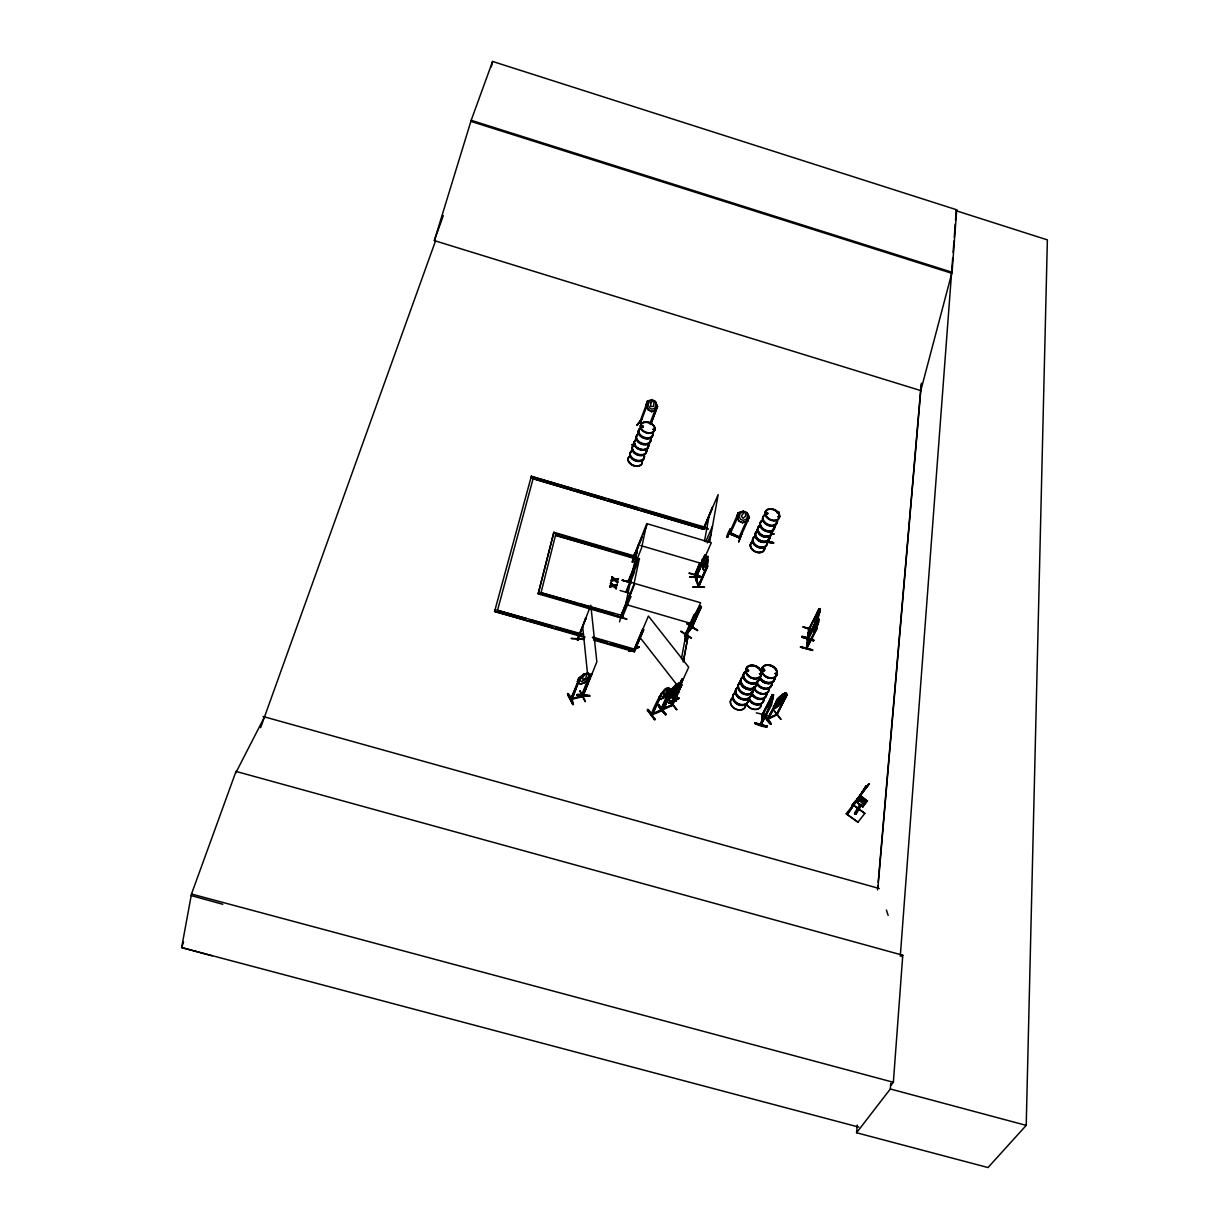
<?xml version="1.0" encoding="UTF-8"?>
<svg xmlns="http://www.w3.org/2000/svg" width="1229" height="1229" viewBox="0 0 1229 1229"><rect width="100%" height="100%" fill="white"/><g stroke="black" fill="none" stroke-linecap="round" stroke-linejoin="round"><path stroke-width="1.5" d="M589.72 696.275C579.735 692.004 566.2 695.998 589.72 696.228L576.893 694.984M589.812 695.384L577.031 694.6M784.394 693.847L781.89 702.158L776.682 706.045L775.56 705.169M785.654 692.941L784.271 697.626L779.032 701.529L777.926 700.638M668.991 703.126C687.81 695.645 675.504 696.566 668.991 703.142L679.022 698.441M778.863 511.955L778.802 514.966M857.227 1125.103L856.567 1132.754L988.008 1167.55L1026.215 1125.38L1047.369 239.885L956.239 210.773L956.715 209.79L492.599 61.45L471.183 120.319L434.359 240.515L435.527 240.884L260.625 727.691M777.112 714.832L767.557 719.411L778.556 698.318M653.229 429.566L654.043 429.397L652.952 429.367M653.72 429.873L653.045 429.274M768.663 717.813C767.526 720.04 768.985 717.383 768.571 717.859M777.419 513.276L777.435 512.478L777.819 513.369M768.478 540.268L767.987 541.789L777.204 520.343M773.686 542.634L767.157 541.236C776.083 542.404 775.499 544.724 766.957 542.05M770.522 533.463L773.809 533.709M777.573 521.234L767.541 541.651L768.14 541.006M768.048 541.62L768.402 540.192M641.984 426.448L642.997 426.048L642.091 426.74M643.228 426.77L642.552 425.68M642.014 426.386L642.045 425.449L641.092 425.91M703.633 560.823L704.14 567.045L705.676 567.183C708.964 545.522 708.488 560.946 706.014 569.703L703.418 569.611M583.207 693.509C583.514 696.336 583.744 692.311 583.268 694.446M648.574 401.514L647.437 401.146L648.328 401.33M577.369 639.095L577.492 640.125L577.86 639.157M577.922 640.155L578.091 638.266M707.873 559.84L707.474 566.4L707.105 565.094L698.364 587.001M704.601 557.398L704.171 556.629L705.016 557.659L695.629 578.413L704.739 556.783M667.362 688.854L666.487 692.48L663.691 694.738L663.752 692.572L666.241 689.361M672.601 705.338L671.218 705.446L672.893 704.678M671.326 705.4L681.665 684.599L679.652 682.771L676.211 684.384L671.372 689.254L661.617 710.439C659.712 709.44 662.984 709.179 660.803 709.64M672.816 704.647L662.661 708.641M692.342 627.589C689.592 629.678 693.909 624.716 691.973 627.62M661.97 709.609L651.293 714.479C650.786 713.665 666.195 679.176 668.822 690.268L664.597 695.675L662.339 696.689L660.987 695.768M661.955 709.701L671.495 689.208L679.652 682.771M676.288 684.492L671.971 690.79L673.308 691.727L678.669 687.764L679.56 682.878L681.772 685.029L672.555 705.415L662.462 709.916L663.491 709.44M686.919 634.41L696.029 613.747L695.107 614.193M687.211 633.565L686.565 633.949M443.331 215.582L434.329 240.607L920.782 390.607L952.045 272.239L956.715 209.79M891.056 1085.268L893.36 1082.288L902.777 955.24L236.014 771.413L191.494 894.021L181.631 947.559L212.11 955.839M856.567 1132.754L890.318 1088.986L890.748 1083.287M900.289 956.208L952.69 258.075M953.12 252.406L953.965 241.053M954.257 237.258L955.256 224.016M955.532 220.237L956.239 210.773M920.782 390.607L921.258 384.877M582.561 696.674L591.625 673.615L582.976 695.184L583.821 694.4M877.521 889.919L877.844 886.109M878.182 882.284L920.751 388.978M877.89 888.121L921.427 383.156M816.747 627.527L817.085 628.649L816.747 627.466M816.179 623.241L814.704 629.263L816.717 626.99L819.067 619.109L816.532 628.541M819.866 611.904L820.265 608.724L818.821 608.801L814.904 621.505L817.3 612.057M813.752 631.783L816.087 622.412L813.936 628.695L813.567 631.875L814.858 631.829M812.538 649.987C775.729 640.77 837.226 656.655 800.755 646.638M817.731 619.324L807.345 639.28M818.622 610.46L820.066 608.831L818.284 618.218L817.976 617.25L807.468 638.235L809.128 629.571M817.377 612.872L815.918 618.863L819.897 611.873L816.071 621.398L814.842 621.336L820.127 608.678C818.575 607.956 819.39 611.243 818.821 608.801M818.437 621.659C817.869 618.31 812.553 635.808 818.56 621.705M819.758 610.229L816.839 616.666L819.881 610.275M772.181 695.629L762.026 715.785L770.168 700.853M817.177 627.804L806.224 648.651L808.206 638.757M807.438 638.097L809.358 628.342M807.238 647.237L806.547 647.883L807.899 639.91M807.591 639.587L808.943 628.326M807.499 639.357L806.7 648.758L817.085 628.649M808.16 638.88L806.7 648.651L807.069 647.929M808.021 638.204L808.375 636.591M801.815 636.622C824.736 645.102 809.435 637.467 801.861 636.576M814.612 630.692L803.029 626.805L814.827 630.277M767.295 726.185L754.99 722.744C753.715 723.989 767.388 728.613 767.311 726.155M768.601 715.939L756.327 712.82M772.426 694.846C773.978 693.709 772.918 701.068 769.907 705.431L770.829 698.825M762.395 715.078L762.979 714.08L761.166 724.864L771.474 704.862L771.182 703.449L760.736 724.741L770.752 705.6M771.474 704.862L773.64 694.831L772.334 694.631L770.813 697.949M583.514 695.215L596.848 661.786L590.796 605.282L577.4 639.91M770.813 697.872L768.279 707.689M768.233 707.827L768.739 704.386M762.088 714.863L762.041 715.693M760.751 724.634L762.994 714.233M761.258 724.68L762.594 714.909L772.857 694.969M761.734 723.251L761.012 723.773M773.517 543.11L766.973 541.559M577.953 640.032L577.645 638.235L577.768 639.372M712.267 507.316L703.756 528.885M693.801 615.145L694.846 615.79L693.801 615.145L684.507 636.007L685.045 635.378M704.632 555.201L705.646 555.831L704.632 555.201L695.445 576.124L697.073 575.756M684.722 636.069L684.783 635.086M695.23 574.957L695.337 574.266M704.017 528.117L703.633 527.21L703.218 528.823L718.182 494.596L709.747 541.59M703.695 528.869L703.864 528.286M686.673 631.414C684.092 653.951 685.152 630.846 687.349 631.598L686.243 637.943M695.983 580.871L697.55 571.854L696.198 580.457M696.643 581.01L697.734 571.424M781.921 698.302L780.814 701.928L778.08 704.156L778.372 702.036L781.844 698.21M859.532 797.513L857.75 798.604L858.518 797.759L856.49 802.184L859.163 796.853L858.856 798.527L860.162 797.652L856.736 802.368L859.87 797.437L858.687 798.927M673.799 700.146L673.262 698.41L673.676 700.392L676.088 701.083L678.116 689.915M683.186 662.001L688.209 635.316L685.859 634.64L681.45 658.821M676.088 701.083L678.408 689.285M683.478 661.371L688.209 635.316M532.679 478.542L703.664 529.3L704.248 526.995L531.281 476.36M704.447 541.451L709.148 515.612M626.744 619.216L614.638 615.514L626.79 619.017M628.987 595.911L620.384 617.066M634.625 571.485L626.36 592.439M636.837 560.992L628.48 581.932L636.929 560.578M641.968 536.827L633.135 558.089L646.7 523.738L641.599 547.934L627.973 581.763M621.367 616.159L621.306 617.695L634.886 583.529L700.576 602.748L685.552 636.345L696.029 613.747M633.058 558.043L633.903 557.413M236.014 771.413L235.691 773.041L264.512 716.891M620.046 590.504L630.6 593.561M630.784 582.853L622.289 580.149L634.41 583.191L620.491 617.204M630.784 596.741L629.678 596.418L630.784 596.741L622.151 617.926C620.845 618.018 624.025 616.359 620.691 616.313M635.301 557.843L555.523 535.352L634.548 558.581L635.224 557.152M619.539 621.874L621.997 612.534M632.228 562.145L634.871 552.927L632.305 562.114M622.719 617.158L621.567 616.482M642.291 536.781L633.78 557.997L634.41 556.906L635.27 557.582L634.103 557.305M622.273 617.957L621.306 617.204M622.796 616.82L621.398 616.835M593.853 640.14L634.302 651.816L634.947 649.281L592.685 637.083M634.302 651.816L634.947 649.281M634.103 583.452L639.372 558.442L625.73 592.209M625.592 604.56L630.892 579.612M633.119 569.135L638.266 544.969M634.548 558.581L634.917 556.845M635.178 556.199L553.864 532.28L538.179 593.837L621.859 618.141L622.519 615.652M768.448 540.975L767.848 540.13M812.323 650.479L800.555 647.099M610.091 585.757L612.902 585.311L610.091 585.757L609.768 586.94L613.317 586.341L616.113 588.783L616.436 587.646L614.193 585.741L616.267 588.077M614.024 586.172L616.774 585.741L617.112 584.574L613.609 585.142L610.782 582.669L613.44 585.572L617.112 584.574M611.412 579.796L614.208 579.351L611.412 579.796L611.09 580.964L614.623 580.38L617.419 582.807L617.741 581.686L615.345 580.211M618.402 578.613L618.079 579.781L618.402 578.613L614.915 579.182L612.103 576.724L611.781 577.845L614.039 579.796M801.784 637.037L813.629 640.586M802.015 636.223L813.721 639.664M612.733 585.741L610.46 583.806L610.782 582.669M700.422 605.974L698.871 610.46L694.877 615.36M707.151 559.226L704.709 564.787C703.126 563.312 706.368 556.169 707.274 559.226M767.034 727.076L754.744 723.543M754.821 723.128L767.126 726.539L754.806 723.051M700.807 576.831L689.116 573.328M700.976 576.355L689.239 573.006M491.247 66.888L492.599 61.45M538.179 593.837L553.864 532.28M698.041 586.033L706.767 567.122M707.136 565.294L707.812 566.277L698.748 586.986L695.645 576.693M696.075 578.367L695.276 577.338M695.675 577.323L695.998 576.585M584.666 637.482L494.58 611.474L531.496 475.684M656.685 406.261L657.561 406.522L650.894 424.128M622.258 580.38L630.861 582.546M771.136 703.695L760.659 724.649M673.984 699.24L673.415 700.361L673.185 699.286M579.704 677.962L572.13 699.209L572.192 697.98L571.193 698.763M589.444 675.535L581.117 696.474L582.623 695.46L582.377 696.259M808.375 637.574L807.484 637.267L817.976 617.25M808.559 629.048L808.897 628.342L807.96 638.174M809.296 629.263L808.405 629.939L818.96 608.847L820.265 608.724M776.206 674.014L775.745 674.03M775.883 674.199L776.067 673.077L775.1 673.431M634.056 649.757C636.115 651.478 634.026 647.483 633.995 649.788L642.69 628.987L643.704 629.694L634.686 650.571L643.704 629.694M635.116 650.433L634.748 648.758M816.532 628.618L818.529 622.289M530.836 478.004L703.664 529.3M759.845 673.538L759.737 674.183M760.352 673.6L760.106 674.644M762.533 669.452C761.427 671.695 766.374 671.218 764.1 669.406M762.979 669.267L762.84 670.204M763.992 670.665L764.238 669.682M764.653 670.665L764.269 670.297M533.109 478.68L497.714 609.645M759.322 673.876L760.275 673.553M495.087 609.599L583.498 634.425M494.58 611.474L584.912 636.837M747.14 670.373L747.109 670.788M747.616 671.111L748.584 670.466L747.247 669.943M748.43 670.742L748.461 671.433M778.833 517.132L778.172 516.702M851.62 808.313L848.271 813.014L858.395 798.573L849.9 810.357M778.817 516.748L777.604 516.764M581.501 695.798L582.654 695.983M555.954 533.616L540.56 594.529M766.066 513.092L767.265 514.152M766.251 513.63L766.281 512.816M767.326 512.923L767.449 513.753A7.604 5.362 24.8 0 0 763.317 519.729A7.604 5.362 24.8 0 0 771.904 525.213A7.604 5.362 24.8 0 0 777.389 520.051M767.664 512.985L767.51 514.244M183.567 942.151L181.631 947.559L858.856 1127.116M636.991 425.311L642.383 418.474L637.16 424.865M640.847 422.315L639.817 421.455L640.632 422.853L639.694 422.407L647.714 400.869M639.71 421.993L641.108 421.87M631.86 444.606L635.116 443.746M648.62 401.391L640.539 422.791L639.541 422.269M669.467 689.899L660.465 710.362C666.487 709.824 647.237 716.415 652.568 714.495L662.078 693.325L665.196 689.346L668.668 687.933L670.727 689.546C669.16 693.893 665.242 697.227 660.895 698.963L658.805 697.381L661.402 693.77L651.8 714.863M672.155 688.67L663.552 709.532L663.921 708.672M649.803 423.836L656.578 406.077M650.709 424.358L657.392 406.753L656.363 406.261M571.316 638.558L583.836 639.433M577.261 639.188L585.818 618.233L577.907 640.048M740.396 537.119C737.277 536.843 727.614 530.175 730.134 534.108L739.489 513.384L738.399 512.723L743.345 511.341L747.032 512.877L749.367 517.286L748.292 516.917L738.844 537.672L740.288 537.396M739.52 536.704L740.396 537.442M748.307 517.225L749.26 517.563M749.383 517.686L747.171 512.723L743.361 511.141L738.107 512.985L736.647 516.288L738.906 521.127L742.685 522.709L747.816 520.804M577.369 640.017L578.244 638.481M742.7 522.509L747.923 520.881M742.685 522.709L738.936 521.05L736.77 516.318M747.171 512.723L747.386 516.887L746.28 519.36L742.977 520.313L740.534 519.299L738.952 516.303L740.058 513.83L743.361 511.141M583.975 638.972L571.331 638.404M744.375 512.278L745.588 512.785L745.573 516.134L743.099 518.346L741.256 516.057L744.405 512.186M611.781 577.845L612.103 576.724M611.09 580.964L614.792 579.95L617.588 582.377M610.46 583.806L612.902 585.311M609.768 586.94L613.486 585.91L616.282 588.353M726.861 537.196C735.864 518.023 724.342 537.81 727.676 537.027M730.533 529.33L727.645 537.012M727.491 537.442L730.733 528.992M738.399 512.723L729.089 533.693L740.073 538.179M614.915 579.182L611.934 577.154M587.969 673.277L583.99 674.014L578.767 678.393L577.4 681.588L578.705 678.27L583.99 674.014L588.061 673.169L590.55 675.627L581.332 696.981L581.839 696.182M578.905 678.377L580.042 677.747L570.84 699.455L570.978 698.256L572.361 698.61M617.419 582.807L617.741 581.686M580.165 678.5L571.931 699.255M616.774 585.741L614.193 585.741M616.113 588.783L616.436 587.646M573.405 704.524L567.475 694.155L572.745 704.678C575.187 699.439 559.671 682.541 573.359 704.432M643.228 534.446L647.453 523.815L711.299 542.726L695.629 578.413M632.858 562.206L634.825 552.927M637.344 552.236L634.825 558.396L634.01 558.166M628.449 580.595L628.05 581.317M579.95 691.144L585.373 701.237M620.922 617.281L629.325 596.464M806.639 647.068L806.577 647.791M816.655 614.946L808.943 629.924M629.094 651.508L639.295 646.823L633.949 649.542M629.263 651.232L639.126 647.268M760.812 723.82L761.627 723.958M703.679 527.302L703.172 528.716M703.602 529.038L712.528 508.207M641.584 425.603L641.63 426.448M705.707 541.743L712.543 526.012M707.274 542.926L711.069 534.185M699.562 563.404L694.738 575.018L700.146 562.559M700.545 562.682L695.138 575.126L695.722 573.467M695.23 577.538L704.309 556.629L706.783 556.676L704.709 558.35M701.191 577.154L689.592 576.969L701.221 576.985M707.412 566.292L698.256 586.955M680.789 631.506L691.312 638.281M655.318 719.226C642.168 705.892 648.789 706.26 654.596 719.887L647.13 710.085L647.867 709.456M687.072 623.625L697.719 630.369L687.088 623.61M730.794 529.008L729.995 529.177M729.965 534.077L730.472 532.879L740.15 537.38M738.291 513L739.397 513.261M694.339 615.898L685.582 635.27L687.917 635.946M684.63 635.562L685.751 635.961L685.137 634.84M686.381 634.072L695.983 612.887L700.484 605.851L701.083 606.849L691.819 628.249L700.96 606.773M651.539 714.909L652.691 714.464L651.739 713.65M652.307 714.11L661.402 693.77M652.676 714.387L652.645 713.373L651.785 713.696M691.266 628.127L701.436 607.111M658.775 704.478C655.687 704.678 665.442 715.846 666.241 714.203M668.668 687.933L670.834 689.976L660.695 710.792L670.635 689.438M738.844 537.672L739.274 536.643M662.708 709.87L662.8 709.179M749.367 517.286L739.95 538.133L729.212 533.709M662.569 709.87L672.678 689.131L671.495 689.208M738.829 541.712L741.84 533.616L738.706 541.989M663.552 709.532L672.678 689.131M668.73 700.284L676.78 709.686L669.267 699.992M668.975 699.869L676.749 709.655M665.626 714.51L658.759 704.494M673.661 699.977L672.54 699.347L675.213 693.77M679.683 683.969C681.941 676.319 684.43 679.468 680.374 684.845M672.678 699.516L673.262 698.41M680.036 683.816L682.264 678.915M673.139 699.316L673.384 698.425M673.2 700.192L676.641 693.002M786.253 694.877L776.313 715.293L787.313 694.508L785.669 692.726L782.381 694.339L779.171 698.241L768.448 719.057M671.218 705.446L688.701 667.193L648.405 616.052L634.302 649.388M671.48 705.784L681.772 685.029M639.372 559.272L627.543 555.938M778.74 511.94L777.281 512.278M767.603 541.605L767.971 540.069M768.417 539.101L773.21 528.869M773.778 534.216L770.537 532.971M816.67 627.742L806.193 648.513M801.892 637.206L813.475 640.847M762.026 714.848L772.334 694.631M763.747 714.018C767.848 724.956 778.264 730.364 763.67 714.08M808.452 629.985L819.344 609.092M818.038 620.292L807.622 640.432L807.576 639.449M818.145 619.447L807.176 640.109M783.011 702.036L775.038 708.365L773.364 706.644L777.465 701.098M785.669 692.726C782.858 694.554 772.58 699.869 777.481 703.956L780.753 702.343M778.51 698.364L767.726 719.334M775.1 703.572L783.334 694.354M776.037 715.278L787.098 694.477L777.005 714.863M780.799 719.38L773.364 709.425M867.474 786.084L868.903 783.749L856.92 799.572L869.195 783.979L865.508 788.557M854.816 801.523L851.666 805.763L859.378 796.361M691.481 637.943L680.974 631.107M846.243 813.782L857.98 822.186L864.847 813.383L853.218 804.918L846.243 813.782L857.98 822.186M700.53 606.051L695.476 614.439M695.03 614.27L698.425 608.432M699.578 609.953L694.139 618.325L693.525 617.357C695.629 619.416 698.272 610.752 699.516 609.999M853.156 805.026L864.847 813.383M857.443 802.89L862.881 806.839L857.443 802.89L862.097 796.868L867.213 801.308L862.097 796.868M859.67 800.862L862.128 797.344L863.787 798.558L862.743 800.263L861.329 802.061L859.67 800.862L862.128 797.344M862.205 804.089L856.06 814.182L854.862 814.197L854.554 813.091L859.824 804.442M861.329 802.061L863.787 798.558M854.862 814.197L861.007 804.104M866.506 800.525L864.048 804.027L866.506 800.525L864.847 799.326L862.389 802.829L864.648 804.473M863.803 801.031L864.847 799.326M858.518 797.452L866.368 786.007L858.518 797.452L859.824 796.407M858.81 797.667L866.061 785.792L863.142 790.677M859.225 797.421L867.228 786.452M634.994 650.049L634.871 648.789M859.071 798.082C854.846 804.288 862.528 792.766 859.839 797.314M857.658 798.789L858.733 797.16M857.95 799.004L859.04 797.391L851.958 805.978L857.75 798.604M849.654 810.679L847.902 812.815L858.103 798.358M901.794 956.623L902.777 955.24M814.105 628.695L818.575 622.258M675.028 688.962L672.632 692.25L672.555 694.4C674.752 694.646 678.147 687.472 674.951 688.854M585.158 674.199L582.715 677.348L582.945 679.775L586.018 677.886L586.463 673.891L585.219 674.322M762.41 669.482L763.885 669.406M763.439 670.681L763.977 669.682M862.881 806.839L867.52 800.801M858.518 798.358L859.056 797.682L859.163 798.758M658.053 705.108L665.534 714.817M691.819 627.374L685.951 634.702L692.219 626.636M652.046 399.625L647.345 401.053L646.085 404.449L648.159 409.749L651.616 411.623L656.132 410.071M651.554 411.684L656.24 410.179M648.159 409.749L646.254 404.418M637.129 424.85L642.337 418.49M651.969 399.579L655.441 401.468L655.671 405.877L654.719 408.412L651.785 409.18L649.588 407.92L648.144 404.633L649.081 402.098L652.031 399.517M776.805 702.788L780 698.917L783.196 697.196L784.839 698.948L783.196 697.196M763.009 714.663L770.66 724.25M766.159 513.492L766.65 512.601L767.848 513.276M584.021 674.076L579.811 680.298L581.594 681.649L587.57 678.454L588.553 675.965L587.908 673.169L590.688 675.566L582.423 696.689L571.116 699.455M817.423 620.829L819.021 619.247L817.623 619.155M673.154 692.879L670.143 696.259L673.538 693.079C673.431 695.752 676.641 693.617 674.306 692.373M772.073 696.428L773.456 694.923M779.509 701.943L781.828 699.455M778.74 702.665L775.699 705.922L779.078 702.85C778.771 705.415 781.721 703.418 779.847 702.143L781.705 700.161M783.18 697.396L780.446 699.624L780.016 698.902M669.16 692.695L664.259 697.427M670.02 692.419L671.848 694.201L675.289 692.572L680.175 687.856M780.676 702.297C792.275 690.79 781.414 703.295 777.481 703.956M783.18 702.112L775.038 708.365M699.086 586.125L695.86 577.876M696.397 577.63L696.09 576.708M697.457 630.661L686.98 623.902M686.105 635.623L684.845 635.255M767.342 718.857L778.479 698.533M631.691 444.867L634.947 444.022M580.119 684.061C584.743 684.031 595.942 672.862 584.113 683.109L580.057 683.954L577.4 681.588M686.443 634.901L692.572 626.882M762.564 669.283L762.994 670.128M747.309 669.605L747.386 670.665M767.342 513.2L766.512 513.492M633.841 557.689L635.163 558.058M634.963 558.335L634.01 558.12M776.313 714.095L776.974 713.772M768.555 718.028L776.313 714.771M767.326 718.996L777.481 714.049M787.159 694.6L786.283 695.015L787.42 694.938M663.552 708.38L663.23 709.102M663.568 708.534L671.71 705.262M670.558 689.638L669.897 690.391M681.511 684.691L680.851 685.444M671.848 694.201L675.305 692.634M659.021 697.411L660.879 699.178L664.351 697.534M634.333 648.943L635.454 649.634M628.756 651.155L638.773 646.746M585.142 701.651L580.011 690.806L585.281 701.559M572.176 698.241L581.471 696.397M590.519 675.627L589.628 676.257M642.844 426.893L641.185 426.033M774.239 524.66L775.545 524.337M780.922 719.272L773.318 709.732M615.514 579.781L618.248 579.351M746.141 671.418A8.173 6.176 26.8 0 1 747.893 670.896L748.169 670.973M748.2 671.372L746.71 670.588M775.914 674.06L775.1 673.569M747.232 669.498L748.446 669.851M813.613 631.752L815.011 631.737M704.171 556.629L706.798 556.537M698.487 585.941L698.64 585.388M703.387 569.749C702.65 550.315 700.822 562.022 703.51 569.734M854.554 813.091L856.06 814.182M766.819 512.601L765.682 513.077L766.835 513.737M672.647 699.393L673.753 699.639M585.926 619.17L585.388 618.202M768.14 707.658L769.262 707.996M747.954 670.973L747.171 670.558M747.908 671.372L746.863 670.834M763.578 670.419L763.762 670.45A8.127 6.13 27.3 0 0 761.903 671.003A8.157 6.145 27.3 0 1 763.624 670.466M770.552 533.294L773.824 534.047M729.688 532.603L730.472 533.371M191.494 894.021L893.36 1082.288M890.318 1088.986L1026.215 1125.38M191.202 895.603L222.802 904.283M263.006 716.461L879.288 888.521M684.614 635.977L685.705 636.284M802.983 627.143L814.673 630.523M808.467 636.822L808.006 637.313M673.968 699.762L676.38 700.453M695.629 573.482L694.708 574.803M695.553 573.605L695.076 574.173M622.289 580.149L631.353 582.776M498.759 610.659L526.304 618.617M529.976 619.677L552.021 626.053M555.692 627.113L581.409 634.533M592.439 637.728L607.126 641.968M610.798 643.028L634.686 649.926M594.099 639.495L634.563 651.17M773.225 696.474L770.168 702.911L773.072 697.58M626.344 604.637L691.282 623.564M620.706 615.13L541.021 592.701L575.326 602.656M578.936 603.716L613.225 613.67M538.41 593.177L622.12 617.496M707.766 528.716L697.934 525.843L707.843 528.777M699.224 526.749L707.919 529.284M640.801 545.584L702.128 563.665M553.634 532.94L611.043 549.824M614.715 550.899L633.089 556.307M533.125 476.898L571.7 488.359M575.372 489.449L604.776 498.175M608.447 499.266L637.836 507.992M641.507 509.083L703.971 527.625M471.183 120.319L952.045 272.239M470.922 121.394L951.553 273.222M763.67 669.114L764.484 669.636M642.475 425.833L641.646 426.033M730.287 533.325L729.411 532.956M648.313 409.626L651.6 411.5M639.817 422.054L640.724 422.576M699.685 607.295L696.428 613.563L699.024 608.109M775.729 673.523L775.453 673.6M763.931 669.298L764.085 669.528A8.142 6.13 27.3 0 0 762.364 670.051A8.157 6.145 27.3 0 1 764.1 669.513M861.099 799.05L862.743 800.263M860.699 799.157L862.374 800.356M863.419 801.124L865.078 802.337M611.95 577.415L614.208 579.351M667.854 696.935L669.759 698.594M667.639 696.92L669.667 698.702C686.95 685.152 676.58 695.629 669.682 698.487M669.943 692.311L671.94 694.093M634.563 650.402L634.026 649.634M763.086 670.496L762.456 669.667M777.573 703.848L776.021 702.235M642.69 628.987L643.351 629.847M681.911 679.084L682.602 679.944M678.347 683.892L677.44 687.518L674.66 689.776L673.999 688.885M677.24 684.399L669.882 695.43L671.218 696.336L676.564 692.388L677.456 687.318L679.253 689.1M639.618 637.006L676.949 684.83M679.376 689.023L677.363 687.426L669.098 693.678M665.273 689.454L660.741 694.539M666.087 714.602L658.575 704.832L665.934 714.663M660.864 710.239L653.014 713.665M647.652 709.794L655.165 719.626M693.448 617.48L694.139 618.325M579.105 678.746L570.655 699.101L582.254 696.29L581.378 695.829M886.401 910.028L888.168 915.405M698.318 586.909L695.291 577.538M591.625 673.615L591.733 674.598L591.164 673.6M582.654 626.483L587.493 673.384M777.189 520.697A7.712 5.438 24.8 0 1 771.628 525.92A7.712 5.438 24.8 0 1 762.932 520.359A7.712 5.438 24.8 0 1 766.988 514.168M774.255 526.749A7.574 5.362 24.9 0 1 765.329 531.174A7.574 5.362 24.9 0 1 761.289 521.526M772.119 531.327A7.574 5.377 24.9 0 1 767.249 536.489A7.574 5.377 24.9 0 1 758.6 532.034A7.574 5.377 24.9 0 1 760.49 525.336M774.639 526.135A7.681 5.438 24.9 0 1 769.707 531.358A7.681 5.438 24.9 0 1 760.92 526.826A7.681 5.438 24.9 0 1 762.84 520.036M774.731 527.256A7.589 5.362 24.9 0 1 764.023 529.315A7.589 5.362 24.9 0 1 763.055 519.79M776.928 521.019A7.604 5.362 24.8 0 1 772.058 526.166A7.604 5.362 24.8 0 1 763.378 521.695A7.604 5.362 24.8 0 1 765.252 514.997M774.5 526.427A7.681 5.438 24.9 0 1 765.467 530.913A7.681 5.438 24.9 0 1 761.365 521.127M772.135 531.205A7.528 5.346 24.9 0 1 767.295 536.336A7.528 5.346 24.9 0 1 758.692 531.896A7.528 5.346 24.9 0 1 760.567 525.244M771.92 531.758A7.574 5.377 24.9 0 1 767.05 536.919A7.574 5.377 24.9 0 1 758.401 532.464A7.574 5.377 24.9 0 1 760.29 525.766M766.696 542.88A7.512 5.362 24.9 0 1 761.857 548.042A7.512 5.362 24.9 0 1 753.269 543.602A7.512 5.362 24.9 0 1 755.159 536.919M764.515 547.566A7.497 5.377 24.9 0 1 759.66 552.743A7.497 5.377 24.9 0 1 751.088 548.303A7.497 5.377 24.9 0 1 752.993 541.62M766.942 542.557A7.62 5.438 24.9 0 1 762.026 547.796A7.62 5.438 24.9 0 1 753.331 543.295A7.62 5.438 24.9 0 1 755.251 536.52M767.08 542.266A7.62 5.438 24.9 0 1 762.164 547.504A7.62 5.438 24.9 0 1 753.469 543.003A7.62 5.438 24.9 0 1 755.389 536.228M767.142 541.943A7.512 5.362 24.9 0 1 762.287 547.089A7.512 5.362 24.9 0 1 753.7 542.665A7.512 5.362 24.9 0 1 755.589 535.982M769.615 538.425A7.635 5.438 24.9 0 1 758.8 540.53A7.635 5.438 24.9 0 1 757.847 530.882M769.753 538.133A7.635 5.438 24.9 0 1 758.938 540.238A7.635 5.438 24.9 0 1 757.986 530.59M771.751 532.034A7.543 5.362 24.9 0 1 766.911 537.181A7.528 5.346 24.9 0 1 758.308 532.741A7.543 5.362 24.9 0 1 760.183 526.058A7.528 5.346 24.9 0 0 758.308 532.725A7.543 5.362 24.9 0 0 766.911 537.181A7.528 5.346 24.9 0 0 771.735 532.049A7.528 5.346 24.9 0 1 766.911 537.165A7.528 5.346 24.9 0 1 758.308 532.725A7.528 5.346 24.9 0 1 760.183 526.089M653.075 433.115A7.497 5.208 20.8 0 1 644.749 437.478A7.497 5.208 20.8 0 1 639.264 428.936M641.63 427.216A7.497 5.208 20.8 0 1 643.289 426.862M650.433 440.013A7.466 5.208 20.8 0 1 641.215 444.068A7.466 5.208 20.8 0 1 637.667 434.851M648.205 443.285A7.466 5.208 20.8 0 1 645.194 449.292A7.466 5.208 20.8 0 1 636.023 446.542A7.466 5.208 20.8 0 1 635.885 439.583M650.663 439.675A7.574 5.269 20.8 0 1 645.409 444.545A7.574 5.269 20.8 0 1 636.806 440.12A7.574 5.269 20.8 0 1 639.095 433.729A7.589 5.269 20.8 0 1 641.43 427.492M652.922 433.776A7.589 5.269 20.8 0 1 647.668 438.63A7.589 5.269 20.8 0 1 639.034 434.19A7.589 5.269 20.8 0 1 641.323 427.8M653.045 433.468A7.589 5.269 20.8 0 1 647.775 438.323A7.589 5.269 20.8 0 1 639.141 433.883M648.129 443.5A7.466 5.208 20.8 0 1 645.117 449.507A7.466 5.208 20.8 0 1 635.931 446.803A7.466 5.208 20.8 0 1 635.792 439.844A7.466 5.208 20.8 0 0 635.946 446.741A7.466 5.208 20.8 0 0 645.117 449.507A7.466 5.208 20.8 0 0 648.113 443.546M650.817 439.03A7.466 5.208 20.8 0 1 641.584 443.07A7.466 5.208 20.8 0 1 638.035 433.868M652.246 432.654A7.497 5.208 20.8 0 1 649.235 438.661A7.497 5.208 20.8 0 1 640.032 435.88A7.497 5.208 20.8 0 1 639.879 428.921M650.786 439.383A7.574 5.269 20.8 0 1 642.352 443.807A7.574 5.269 20.8 0 1 636.822 435.174M643.643 455.222A7.405 5.208 20.8 0 1 640.094 461.351A7.405 5.208 20.8 0 1 630.815 457.603A7.405 5.208 20.8 0 1 632.781 450.843M629.74 456.082A7.374 5.193 20.8 0 0 633.212 465.238A7.374 5.193 20.8 0 0 642.352 461.167A7.389 5.208 20.8 0 1 633.15 465.392A7.389 5.208 20.8 0 1 629.663 456.189M643.873 454.884A7.497 5.269 20.8 0 1 640.263 461.09A7.497 5.269 20.8 0 1 630.861 457.296A7.497 5.269 20.8 0 1 632.843 450.428M644.426 456.036A7.512 5.269 20.8 0 1 639.188 460.921A7.512 5.269 20.8 0 1 630.661 456.527A7.512 5.269 20.8 0 1 632.966 450.137M642.245 461.505A7.389 5.208 20.8 0 1 633.073 465.591A7.389 5.208 20.8 0 1 629.601 456.405M646.669 449.875A7.42 5.208 20.8 0 1 637.482 453.947A7.42 5.208 20.8 0 1 633.964 444.744M644.457 455.698A7.405 5.208 20.8 0 1 635.285 459.769A7.405 5.208 20.8 0 1 631.783 450.582M645.87 449.415A7.42 5.208 20.8 0 1 642.859 455.421A7.42 5.208 20.8 0 1 633.734 452.671A7.42 5.208 20.8 0 1 633.596 445.728M646.085 449.061A7.528 5.269 20.8 0 1 643.028 455.145A7.528 5.269 20.8 0 1 633.78 452.364A7.528 5.269 20.8 0 1 633.642 445.328M646.193 448.769A7.528 5.269 20.8 0 1 643.151 454.853A7.528 5.269 20.8 0 1 633.887 452.072A7.528 5.269 20.8 0 1 633.765 445.021M648.482 445.175A7.466 5.208 20.8 0 1 639.249 449.246A7.466 5.208 20.8 0 1 635.716 440.028M648.344 445.466A7.435 5.193 20.8 0 1 640.063 449.845A7.435 5.193 20.8 0 1 634.64 441.349M774.869 676.564A8.157 6.145 27.3 0 1 769.308 682.633A8.157 6.145 27.3 0 1 760.029 677.194A8.142 6.13 27.3 0 0 768.309 682.602A8.142 6.13 27.3 0 0 774.884 678.239M774.654 677.179A8.265 6.222 27.3 0 1 769.031 683.339A8.265 6.222 27.3 0 1 759.63 677.824M761.98 670.573A8.265 6.222 27.3 0 1 763.747 670.051M774.838 678.608A8.265 6.222 27.3 0 1 768.171 683.047A8.265 6.222 27.3 0 1 759.768 677.532M762.134 670.281A8.265 6.222 27.3 0 1 763.9 669.759M771.996 682.172A8.127 6.145 27.3 0 1 765.467 688.24A8.127 6.145 27.3 0 1 756.665 681.096M771.52 683.109A8.127 6.145 27.3 0 1 765.974 689.177A8.127 6.145 27.3 0 1 756.741 683.754M769.246 687.595A8.111 6.145 27.3 0 1 762.702 693.663A8.111 6.145 27.3 0 1 753.93 686.519M771.797 682.786A8.234 6.222 27.3 0 1 766.174 688.947A8.234 6.222 27.3 0 1 756.803 683.447M771.95 682.51A8.234 6.222 27.3 0 1 766.312 688.67A8.234 6.222 27.3 0 1 756.956 683.155M769.124 687.825A8.111 6.145 27.3 0 1 762.594 693.893A8.111 6.145 27.3 0 1 753.807 686.765M766.281 693.371A8.065 6.13 27.4 0 1 760.751 699.455A8.065 6.13 27.4 0 1 751.58 694.047M763.946 697.949A8.05 6.13 27.4 0 1 758.416 704.033A8.05 6.13 27.4 0 1 749.275 698.64M763.501 700.561A8.05 6.13 27.4 0 1 755.973 704.816A8.05 6.13 27.4 0 1 748.261 697.842M761.273 704.954A8.035 6.13 27.4 0 1 754.729 709.348A8.035 6.13 27.4 0 1 746.587 703.971M763.762 700.269A8.157 6.206 27.4 0 1 757.141 704.709A8.157 6.206 27.4 0 1 748.876 699.255M763.885 698.287A8.157 6.222 27.4 0 1 758.293 704.432A8.157 6.222 27.4 0 1 749.014 698.978M766.696 692.787A8.188 6.222 27.4 0 1 761.089 698.932A8.188 6.222 27.4 0 1 751.779 693.463M766.758 692.449A8.081 6.13 27.4 0 1 760.229 698.518A8.081 6.13 27.4 0 1 751.503 691.405M768.862 688.286A8.081 6.13 27.3 0 1 763.332 694.339A8.081 6.13 27.3 0 1 754.145 688.947M766.543 693.064A8.188 6.222 27.4 0 1 760.935 699.224A8.188 6.222 27.4 0 1 751.641 693.74M761.181 705.139A8.035 6.13 27.4 0 1 754.637 709.532A8.035 6.13 27.4 0 1 746.495 704.156M758.692 679.652A8.173 6.176 26.8 0 1 748.999 683.324A8.173 6.176 26.8 0 1 743.714 673.63M759.138 677.01A8.173 6.176 26.8 0 1 749.475 682.387A8.173 6.176 26.8 0 1 745.173 671.403M746.602 670.466A8.173 6.176 26.8 0 1 748.369 669.943M758.938 677.64A8.28 6.268 26.8 0 1 749.137 683.078A8.28 6.268 26.8 0 1 744.789 671.956M746.233 671.003A8.28 6.268 26.8 0 1 748.015 670.481M759.092 677.348A8.28 6.268 26.8 0 1 749.275 682.786A8.28 6.268 26.8 0 1 744.928 671.664M746.372 670.711A8.28 6.268 26.8 0 1 748.154 670.189M753.515 688.255A8.142 6.191 26.9 0 1 748.231 694.339A8.142 6.191 26.9 0 1 738.952 689.5A8.142 6.191 26.9 0 1 741.056 681.742M753.669 689.623A8.111 6.16 26.9 0 1 743.084 692.864A8.111 6.16 26.9 0 1 739.812 682.372M756.127 683.263A8.265 6.268 26.9 0 1 750.765 689.423A8.265 6.268 26.9 0 1 741.348 684.507A8.265 6.268 26.9 0 1 743.468 676.641M756.296 684.691A8.265 6.268 26.9 0 1 744.574 687.426A8.265 6.268 26.9 0 1 743.606 676.365M753.607 688.071A8.142 6.191 26.9 0 1 748.323 694.155A8.142 6.191 26.9 0 1 739.044 689.315A8.142 6.191 26.9 0 1 741.148 681.557M753.408 688.486A8.127 6.191 26.9 0 1 748.108 694.569A8.127 6.191 26.9 0 1 738.844 689.73A8.127 6.191 26.9 0 1 740.933 681.972M747.923 699.393A8.065 6.16 26.9 0 1 742.669 705.461A8.065 6.16 26.9 0 1 733.467 700.653A8.065 6.16 26.9 0 1 735.556 692.926M745.634 703.971A8.05 6.176 27 0 1 740.365 710.055A8.05 6.176 27 0 1 731.194 705.246A8.05 6.176 27 0 1 733.283 697.519M745.726 703.802A8.065 6.176 27 0 1 740.457 709.87A8.065 6.176 27 0 1 731.27 705.062A8.065 6.176 27 0 1 733.375 697.335M748.184 699.071A8.173 6.253 26.9 0 1 742.854 705.231A8.173 6.253 26.9 0 1 733.529 700.346A8.173 6.253 26.9 0 1 735.649 692.511M748.338 698.794A8.188 6.253 26.9 0 1 742.992 704.939A8.188 6.253 26.9 0 1 733.667 700.069A8.188 6.253 26.9 0 1 735.802 692.234M748.384 698.471A8.065 6.176 26.9 0 1 743.13 704.54A8.065 6.176 26.9 0 1 733.928 699.716A8.065 6.176 26.9 0 1 736.017 691.988M750.689 693.878A8.096 6.176 26.9 0 1 745.419 699.946A8.096 6.176 26.9 0 1 736.186 695.122A8.096 6.176 26.9 0 1 738.291 687.395M750.95 693.555A8.204 6.253 26.9 0 1 745.619 699.716A8.204 6.253 26.9 0 1 736.248 694.831A8.204 6.253 26.9 0 1 738.383 686.98M751.103 693.279A8.204 6.253 26.9 0 1 745.757 699.424A8.204 6.253 26.9 0 1 736.386 694.539A8.204 6.253 26.9 0 1 738.521 686.704M753.239 688.762A8.096 6.16 26.9 0 1 747.969 694.831A8.096 6.16 26.9 0 1 738.721 689.991A8.096 6.16 26.9 0 1 740.81 682.279M751.149 692.941A8.096 6.176 26.9 0 1 741.548 698.318A8.096 6.176 26.9 0 1 737.323 687.395M668.668 702.573L678.685 697.918L668.561 702.619M671.556 704.616L672.34 704.939L671.556 704.616M692.879 587.139C717.782 587.57 695.814 586.079 692.818 587.185M639.403 559.087L627.712 555.493L639.51 558.949M650.755 403.051L650.771 406.461L653.49 406.43L654.074 401.33L652.906 400.762L650.755 403.051M865.4 803.044L866.015 802.184L865.431 802.983M657.515 406.784L655.349 401.53L657.515 406.784M763.516 714.356L771.182 724.019L763.486 714.402M766.758 516.887A7.62 5.362 24.8 0 0 779.217 518.039A7.62 5.362 24.8 0 0 771.351 508.775A7.62 5.362 24.8 0 0 766.758 516.887M766.558 517.348A7.604 5.362 24.8 0 0 778.986 518.515A7.604 5.362 24.8 0 0 771.121 509.267A7.604 5.362 24.8 0 0 766.558 517.348M766.666 517.071A7.635 5.377 24.8 0 0 779.14 518.239A7.635 5.377 24.8 0 0 771.259 508.944A7.635 5.377 24.8 0 0 766.666 517.071M767.142 536.735A7.574 5.377 24.9 0 0 771.996 531.573A7.528 5.346 24.9 0 1 767.126 536.689A7.574 5.377 24.9 0 1 758.493 532.265A7.574 5.377 24.9 0 1 760.382 525.566A7.528 5.346 24.9 0 0 758.523 532.249A7.528 5.346 24.9 0 0 767.126 536.689M759.799 552.389A7.482 5.362 24.9 0 0 764.638 547.243A7.512 5.377 24.9 0 1 759.752 552.543A7.512 5.377 24.9 0 1 751.18 548.119A7.512 5.377 24.9 0 1 753.085 541.421A7.482 5.362 24.9 0 0 751.272 547.98A7.482 5.362 24.9 0 0 759.799 552.389M759.153 539.838A7.528 5.362 24.9 0 0 769.784 537.78A7.543 5.362 24.9 0 1 759.138 539.838A7.543 5.362 24.9 0 1 758.201 530.329A7.528 5.362 24.9 0 0 759.153 539.838M760.444 541.682A7.512 5.362 24.9 0 0 769.323 537.257A7.528 5.362 24.9 0 1 760.444 541.697A7.528 5.362 24.9 0 1 756.449 532.065A7.512 5.362 24.9 0 0 760.444 541.682M641.891 429.474A7.528 5.208 20.9 0 0 654.412 430.78A7.528 5.208 20.9 0 0 646.961 421.87A7.528 5.208 20.9 0 0 641.891 429.474M641.722 429.966A7.497 5.193 20.9 0 0 654.197 431.271A7.497 5.193 20.9 0 0 646.792 422.392A7.497 5.193 20.9 0 0 641.722 429.966M641.815 429.658A7.528 5.208 20.9 0 0 654.35 430.964A7.528 5.208 20.9 0 0 646.9 422.039A7.528 5.208 20.9 0 0 641.815 429.658M763.47 674.137A8.188 6.16 27.2 0 0 776.836 675.074A8.188 6.16 27.2 0 0 768.402 664.689A8.188 6.16 27.2 0 0 763.47 674.137M763.255 674.598A8.157 6.13 27.3 0 0 776.574 675.535A8.157 6.13 27.3 0 0 768.171 665.181A8.157 6.13 27.3 0 0 763.255 674.598A8.142 6.114 27.3 0 0 776.559 675.535A8.142 6.114 27.3 0 0 768.171 665.212A8.142 6.114 27.3 0 0 763.255 674.613M763.378 674.337A8.188 6.16 27.3 0 0 776.743 675.259A8.188 6.16 27.3 0 0 768.309 664.874A8.188 6.16 27.3 0 0 763.378 674.337M768.832 683.57A8.127 6.13 27.3 0 0 774.362 677.502A8.157 6.145 27.3 0 1 768.832 683.585A8.157 6.145 27.3 0 1 759.568 678.131A8.127 6.13 27.3 0 0 768.832 683.57M747.616 674.598A8.219 6.191 26.8 0 0 761.058 675.52A8.219 6.191 26.8 0 0 752.64 665.104A8.219 6.191 26.8 0 0 747.616 674.598M747.401 675.044A8.173 6.176 26.8 0 0 760.797 675.981A8.173 6.176 26.8 0 0 752.409 665.611A8.173 6.176 26.8 0 0 747.401 675.044A8.157 6.16 26.8 0 0 760.766 675.981A8.157 6.16 26.8 0 0 752.409 665.626A8.157 6.16 26.8 0 0 747.416 675.059M747.524 674.782A8.219 6.191 26.8 0 0 760.966 675.72A8.219 6.191 26.8 0 0 752.547 665.288A8.219 6.191 26.8 0 0 747.524 674.782M750.566 689.638A8.127 6.16 26.9 0 0 755.835 683.57A8.142 6.176 26.9 0 1 750.566 689.653A8.142 6.176 26.9 0 1 741.271 684.799A8.142 6.176 26.9 0 1 743.361 677.056A8.127 6.16 26.9 0 0 741.287 684.799A8.127 6.16 26.9 0 0 750.566 689.638M745.711 687.549A8.127 6.16 26.9 0 0 756.327 684.323A8.142 6.176 26.9 0 1 745.711 687.564A8.142 6.176 26.9 0 1 742.408 677.041A8.127 6.16 26.9 0 0 745.711 687.549"/></g></svg>
